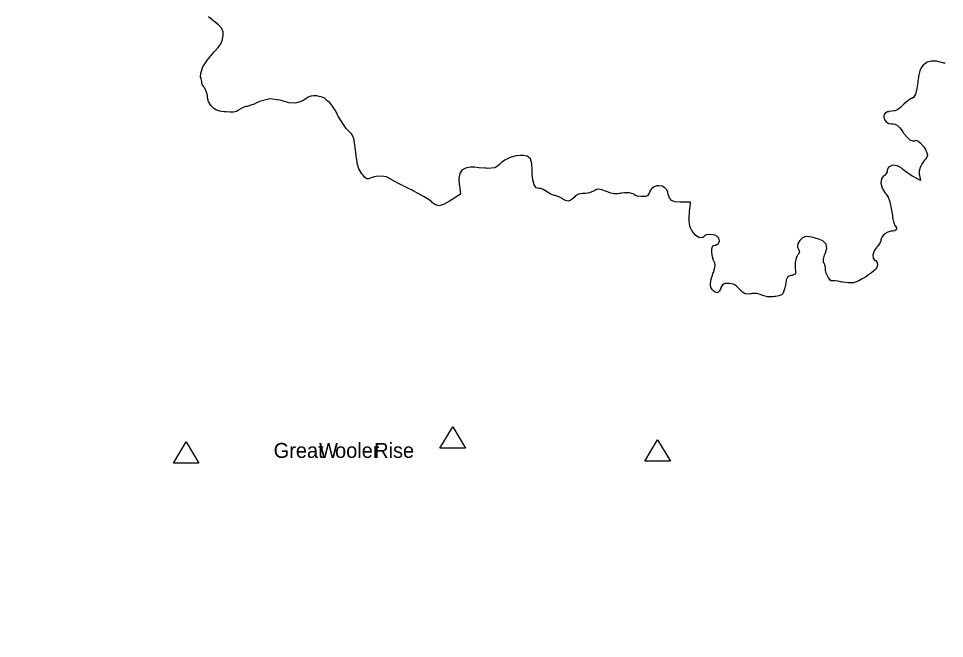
# Model space of a CAD drawing. Extents: x 0 to 24000, y 0 to 24000.
# Drawn here: x 8164 to 10461, y 13816 to 15354 of the extents above; entities that cross this region are included whole.
import ezdxf

# ---------------------------------------------------------------- set-up
doc = ezdxf.new("R2010")
doc.units = 0
for name, color, linetype in [('01B-LandmassTidal', 7, 'Continuous'), ('06B-FeaturesSummit', 7, 'Continuous'), ('xx-NamesAreaXXX', 7, 'Continuous'), ('xx-NamesPlacesXXX', 7, 'Continuous')]:
    doc.layers.add(name, color=color, linetype=linetype)

msp = doc.modelspace()

# ---------------------------------------------------------------- linework, layer by layer
at = {"layer": '01B-LandmassTidal'}
msp.add_lwpolyline([(10461.9, 15244.1), (10458.5, 15244.1), (10457.4, 15244.4), (10453.3, 15245.7), (10440.9, 15248.6), (10428.1, 15249.1), (10417.8, 15246.1), (10410.8, 15241.3), (10408.8, 15239.4), (10407.2, 15237.8), (10402.9, 15232.4), (10399.1, 15225), (10396.6, 15215), (10395, 15204.2), (10394.7, 15200.6), (10394.2, 15195.7), (10392.1, 15181.2), (10388.5, 15167.2), (10384, 15158.7), (10379.9, 15155.8), (10378.6, 15155.8), (10377.8, 15155.8), (10375.4, 15154.6), (10370.4, 15151.3), (10364.3, 15146.2), (10359.4, 15141.7), (10357.8, 15140.2), (10356.2, 15138.6), (10351.1, 15133.9), (10344.9, 15129), (10339.8, 15126), (10337.3, 15125.1), (10336.6, 15125.3), (10336.1, 15125.4), (10330.3, 15125), (10322.8, 15123.7), (10321.4, 15123.3), (10319.4, 15122.8), (10312.9, 15119), (10310.4, 15113.4), (10310.4, 15111.6), (10310.4, 15109.6), (10311.7, 15103.6), (10315.7, 15097.8), (10322.3, 15094.3), (10329.2, 15093.1), (10331.5, 15093.1), (10333.2, 15093.1), (10338.3, 15092.4), (10344, 15089.5), (10349.8, 15083.5), (10355.3, 15076.1), (10357, 15073.5), (10359.2, 15070.4), (10366.3, 15061.4), (10374.8, 15053.8), (10382.3, 15050.7), (10387.4, 15051.2), (10388.8, 15052), (10389.6, 15052.5), (10394.1, 15051.2), (10401.4, 15045.4), (10409, 15036), (10414.1, 15027.8), (10415.4, 15024.9), (10416.1, 15023.4), (10417.8, 15018.8), (10418.4, 15014.3), (10416.8, 15010.2), (10414.1, 15006.4), (10413.1, 15005.3), (10410.9, 15002.9), (10405, 14995.1), (10399.9, 14985.3), (10397.7, 14975.6), (10397.8, 14967.8), (10398.2, 14965.3), (10400.9, 14952.4), (10382.5, 14962.6), (10380.5, 14963.7), (10374.8, 14967.2), (10367.2, 14972.3), (10360.4, 14977.4), (10356.6, 14980.6), (10355.5, 14981.8), (10353, 14984.2), (10343.5, 14989.3), (10331.4, 14990.4), (10322, 14985.7), (10318.2, 14978.1), (10318.2, 14975.5), (10318.2, 14974.1), (10315.9, 14969.9), (10311.4, 14965.3), (10310.4, 14964.6), (10308.4, 14963.3), (10304, 14957), (10302.6, 14946.1), (10305.9, 14933.4), (10311.5, 14923.5), (10313.9, 14920.6), (10315.7, 14918.4), (10320.5, 14911), (10325.1, 14899.7), (10328.6, 14883.6), (10331.2, 14865.8), (10331.9, 14859.9), (10332.2, 14857.8), (10334.6, 14847.9), (10337.3, 14841.2), (10337.8, 14840.7), (10338.9, 14839.6), (10341.4, 14835.3), (10341.1, 14830.8), (10337.2, 14827.7), (10331.8, 14826.6), (10330, 14826.6), (10327.5, 14826.6), (10320.1, 14824.6), (10311.2, 14819.3), (10304.9, 14812), (10302.5, 14805.8), (10302.5, 14803.8), (10302.5, 14801.9), (10299.7, 14796), (10294.1, 14788.6), (10292.7, 14787.3), (10290.7, 14785.5), (10286.1, 14778.4), (10283.1, 14768.4), (10283.9, 14759.6), (10287.3, 14755), (10288.8, 14754.4), (10290, 14754), (10292.8, 14751), (10294.3, 14745.5), (10293.3, 14739), (10290.7, 14733.9), (10289.6, 14732.4), (10288.7, 14731.3), (10285.5, 14728.4), (10279.6, 14723.5), (10272.4, 14718.3), (10264.3, 14713.2), (10256, 14708.3), (10248.1, 14704.1), (10241.1, 14700.9), (10236.9, 14699.5), (10235.5, 14699.1), (10233.8, 14698.7), (10221.5, 14698.7), (10207.2, 14700.5), (10204.5, 14701.1), (10202.6, 14701.5), (10196.7, 14702.6), (10189.7, 14703.6), (10184.3, 14703.9), (10181.9, 14703.8), (10181.4, 14703.5), (10180.8, 14703.1), (10176.9, 14705.1), (10171.6, 14712.5), (10167.2, 14722.7), (10165.3, 14730), (10165.3, 14732.4), (10165.3, 14734.5), (10164.2, 14740.6), (10162, 14747.2), (10161.4, 14748.1), (10160.7, 14749.4), (10160, 14757.1), (10162.6, 14767.5), (10163.7, 14770.1), (10165.2, 14773.6), (10168.3, 14784.8), (10166.8, 14795.1), (10158.4, 14802.6), (10146.3, 14807.6), (10142.2, 14808.9), (10138.1, 14810.1), (10125.9, 14813), (10114.9, 14813.4), (10107.1, 14809.5), (10101.7, 14803.4), (10100.2, 14801.1), (10099.3, 14799.7), (10096.9, 14795.5), (10095.6, 14791.1), (10096.1, 14787.2), (10097.7, 14783.7), (10098.3, 14782.6), (10099.3, 14781), (10100.8, 14774.9), (10097.7, 14768.9), (10096.3, 14767.4), (10095, 14765.9), (10092.6, 14760.2), (10090.4, 14749.6), (10090, 14737), (10090.9, 14727.1), (10091.6, 14723.8), (10091.8, 14723.2), (10089.1, 14720), (10082.7, 14717.2), (10081, 14716.8), (10079.6, 14716.6), (10075.3, 14715.3), (10071.5, 14713.1), (10069.2, 14709.8), (10068.2, 14706.2), (10068.1, 14705), (10068, 14703.7), (10066.3, 14694), (10063.6, 14683.1), (10063, 14681.1), (10062.3, 14679.1), (10060, 14673.2), (10056.3, 14668.6), (10050, 14666.2), (10041.8, 14664.9), (10039.1, 14664.7), (10035.6, 14664.1), (10021.2, 14664.1), (10009.8, 14667.1), (10007.7, 14668.2), (10005.8, 14669.3), (9995.2, 14672.1), (9983.3, 14672.1), (9980.7, 14671.7), (9978.6, 14671.3), (9972.1, 14670.7), (9965.8, 14671.7), (9959.7, 14675.5), (9953.9, 14681.1), (9952, 14683.1), (9950.3, 14684.9), (9944.9, 14690.1), (9938.6, 14694.4), (9932, 14696.6), (9926.2, 14697.2), (9924.2, 14697.2), (9922.3, 14697.2), (9916.5, 14696.8), (9911.6, 14695.1), (9908.2, 14691.6), (9906, 14687), (9905.4, 14685.4), (9904.6, 14683.4), (9901.4, 14677.7), (9897.1, 14674.2), (9892, 14675.3), (9887.1, 14679.2), (9885.8, 14680.7), (9884.5, 14682.2), (9881.2, 14687.1), (9879.7, 14694.5), (9881.3, 14705.3), (9884.9, 14717.8), (9886.2, 14721.9), (9887.2, 14724.7), (9889.8, 14733.4), (9891.3, 14741.4), (9890.9, 14747.3), (9889.2, 14751.6), (9888.5, 14752.9), (9887.8, 14754), (9884.9, 14763.2), (9883.1, 14774), (9883.1, 14776), (9883.1, 14777.9), (9883.4, 14783.5), (9884.9, 14788.3), (9887.8, 14791.1), (9891.6, 14792.5), (9892.9, 14792.8), (9894.7, 14793.3), (9899.7, 14796.7), (9902.5, 14802.8), (9901.1, 14809.3), (9896.9, 14813.9), (9895.2, 14814.8), (9893.3, 14815.8), (9886.9, 14817.7), (9877.8, 14818.6), (9870, 14817.7), (9866, 14815.9), (9865.4, 14814.8), (9864.5, 14813.5), (9859.9, 14810.8), (9852.3, 14811.6), (9844, 14816.6), (9837.7, 14823), (9836, 14825.4), (9835.2, 14826.6), (9832.8, 14830.3), (9830.3, 14835), (9828.7, 14839.9), (9827.7, 14845.6), (9827.3, 14852.7), (9827.5, 14861.6), (9828.2, 14873), (9829, 14883.7), (9829.3, 14887.3), (9830.1, 14899.1), (9807.4, 14899.1), (9803.7, 14899.1), (9792.6, 14899.8), (9783.5, 14903), (9778, 14909.8), (9775.1, 14918.8), (9774.5, 14921.8), (9774.1, 14923.7), (9771.5, 14929.3), (9766.5, 14934.7), (9760.2, 14938.2), (9753.1, 14939.7), (9745.9, 14939.1), (9739.1, 14936.4), (9733.4, 14931.6), (9730, 14926.4), (9729.4, 14924.6), (9728.8, 14923), (9726.7, 14918.4), (9723.5, 14914.9), (9718.5, 14913.2), (9712.5, 14912.8), (9710.6, 14912.8), (9707.7, 14912.8), (9699.2, 14913.8), (9693.6, 14915.8), (9693.3, 14916.3), (9692.5, 14917.6), (9687.8, 14919.8), (9678.1, 14922), (9666.7, 14922.4), (9658.3, 14921.4), (9655.7, 14920.6), (9654, 14920.2), (9648.7, 14919.3), (9641.5, 14919.6), (9633, 14921.6), (9625, 14924.3), (9622.4, 14925.3), (9619.4, 14926.4), (9610.3, 14929.6), (9602.7, 14931.2), (9597.2, 14930.4), (9592.8, 14927.9), (9591.4, 14926.9), (9590, 14926.1), (9579.9, 14922.4), (9569.7, 14920.6), (9566.3, 14920.6), (9562.8, 14920.6), (9552.5, 14918.4), (9543.6, 14912.6), (9542, 14910.8), (9540.3, 14909.1), (9534.6, 14904.3), (9527.9, 14901.6), (9520.8, 14902.8), (9513.9, 14906.3), (9511.8, 14907.7), (9510.4, 14908.7), (9502.3, 14913), (9494.6, 14915.5), (9493.4, 14915.6), (9492.2, 14915.8), (9484.4, 14918.7), (9476, 14923.5), (9474.6, 14924.6), (9473.1, 14925.7), (9464.8, 14930.1), (9458.6, 14932.4), (9456.5, 14932.4), (9454.4, 14932.4), (9448, 14934.6), (9442.3, 14941.7), (9439.1, 14954.4), (9438.1, 14968.8), (9438.1, 14973.6), (9438.1, 14978.7), (9437, 14994.1), (9433.2, 15006.6), (9425.5, 15013), (9416.1, 15014.7), (9413, 15014.7), (9409.1, 15014.7), (9397.1, 15013.5), (9382.9, 15009.7), (9370.3, 15003.5), (9361.8, 14997.2), (9359.3, 14994.7), (9357.5, 14993), (9351.6, 14988), (9344.8, 14984.3), (9336.3, 14982.9), (9326.8, 14982.8), (9323.6, 14983), (9320.5, 14983.1), (9305.5, 14984.1), (9294.8, 14985.4), (9293.8, 14985.7), (9292.9, 14986), (9285.1, 14985.9), (9275.3, 14983.9), (9273.5, 14983.4), (9270.9, 14982.5), (9263.6, 14978.3), (9258.1, 14970.3), (9256.1, 14957.8), (9256.8, 14943.7), (9257.4, 14939.1), (9259.7, 14918.7), (9236.6, 14904.2), (9232.4, 14901.5), (9219.4, 14894.1), (9207.2, 14890.1), (9197.8, 14891.9), (9190.8, 14897.3), (9188.8, 14899.5), (9187.5, 14900.8), (9181.9, 14904.9), (9170.1, 14912.3), (9155, 14920.7), (9142.4, 14927.2), (9138.2, 14929.3), (9134, 14931.3), (9121.4, 14937.6), (9106, 14945.4), (9093.8, 14952), (9087.9, 14955.3), (9086.5, 14956.3), (9084.2, 14958), (9076, 14961.4), (9063.5, 14963.6), (9050.2, 14962.8), (9040.7, 14960.4), (9037.8, 14959), (9036.4, 14958.4), (9031.8, 14956.8), (9027.2, 14957), (9022.7, 14960.3), (9018.1, 14965.5), (9016.7, 14967.3), (9014.8, 14969.4), (9007.8, 14981.7), (9003.7, 14995.6), (9003.3, 14998.7), (9002.2, 15007.9), (8998.8, 15035.7), (8995, 15056.6), (8990.2, 15067.6), (8984.7, 15073.4), (8982.6, 15075.1), (8980.9, 15076.5), (8976.4, 15081.6), (8969.3, 15091.3), (8961.9, 15103.1), (8956.7, 15112.3), (8955.1, 15115.5), (8953.6, 15118.4), (8948.9, 15127.1), (8942.8, 15137), (8937.8, 15144), (8935.1, 15147), (8934.4, 15147.2), (8933.6, 15147.5), (8929, 15150.4), (8925.1, 15154.3), (8924.6, 15155.1), (8924, 15155.8), (8916.9, 15159.4), (8906.4, 15162.2), (8904.2, 15162.5), (8902, 15162.8), (8895.5, 15163.1), (8888.5, 15162.2), (8881.9, 15159.4), (8876.2, 15155.6), (8874.4, 15154.3), (8871.7, 15152.3), (8862.6, 15147.5), (8849.8, 15144.5), (8835.3, 15145.3), (8822.7, 15148.5), (8818.7, 15150), (8813, 15152.1), (8787.2, 15155.2), (8761.6, 15148.8), (8756, 15146), (8754, 15145.1), (8747.9, 15142.4), (8740.1, 15139.3), (8733.6, 15137.1), (8730.4, 15136.3), (8729.3, 15136.3), (8727.1, 15136.3), (8720.6, 15133.9), (8712.1, 15129.2), (8710.5, 15128), (8708.9, 15126.9), (8703.9, 15124.1), (8697.2, 15122.1), (8688.4, 15121.8), (8678.8, 15122.6), (8675.6, 15122.9), (8672.5, 15123.2), (8663.2, 15124.7), (8654.5, 15127.2), (8648.1, 15131.1), (8643.6, 15135.5), (8642.3, 15137), (8640.8, 15138.7), (8635.2, 15148.6), (8632.5, 15157.6), (8632.5, 15160.6), (8632.5, 15163.5), (8630.1, 15172.1), (8625.4, 15182.1), (8624.3, 15183.7), (8623.2, 15185.3), (8619.3, 15191.7), (8618.4, 15195), (8618.4, 15195), (8618.4, 15195), (8618.6, 15198.4), (8616.9, 15204.9), (8616.4, 15206.4), (8615.3, 15209.4), (8615.5, 15219.3), (8620.8, 15234.8), (8632, 15252.4), (8644.4, 15267.3), (8649, 15271.9), (8651.5, 15274.6), (8658.9, 15282.9), (8665.2, 15291.7), (8668.7, 15300.1), (8670.2, 15307.1), (8670.5, 15309.5), (8670.8, 15312.3), (8670.9, 15320.8), (8668, 15329.6), (8659.7, 15338.7), (8648.2, 15348.1), (8644.2, 15351.1), (8634.8, 15358.9)], dxfattribs=at)
at = {"layer": '06B-FeaturesSummit'}
for p, q in [((9209, 14288.4), (9240.8, 14341.3)), ((9240.8, 14341.3), (9272.5, 14288.4)), ((8547.7, 14251.4), (8579.4, 14304.3)), ((8579.4, 14304.3), (8611.1, 14251.4)), ((9272.5, 14288.4), (9209, 14288.4)), ((9717, 14256.7), (9748.7, 14309.5)), ((9748.7, 14309.5), (9780.5, 14256.7)), ((8611.1, 14251.4), (8547.7, 14251.4)), ((9780.5, 14256.7), (9717, 14256.7))]:
    msp.add_line(p, q, dxfattribs=at)

# ---------------------------------------------------------------- texts
at = {"layer": 'xx-NamesAreaXXX'}
msp.add_text('AMPHITROS', height=703.71, rotation=340.192, dxfattribs=at).set_placement((3708.3, 13666.7))
at = {"layer": 'xx-NamesPlacesXXX'}
for s, height, p in [('Great', 37.04, (8796.5, 14264.5)), ('W', 37, (8909.3, 14264.5)), ('ooler', 37.04, (8948.8, 14264.5)), ('Rise', 37.04, (9045.8, 14264.5))]:
    msp.add_text(s, height=height, dxfattribs=at).set_placement(p)

doc.saveas('drawing.dxf')
